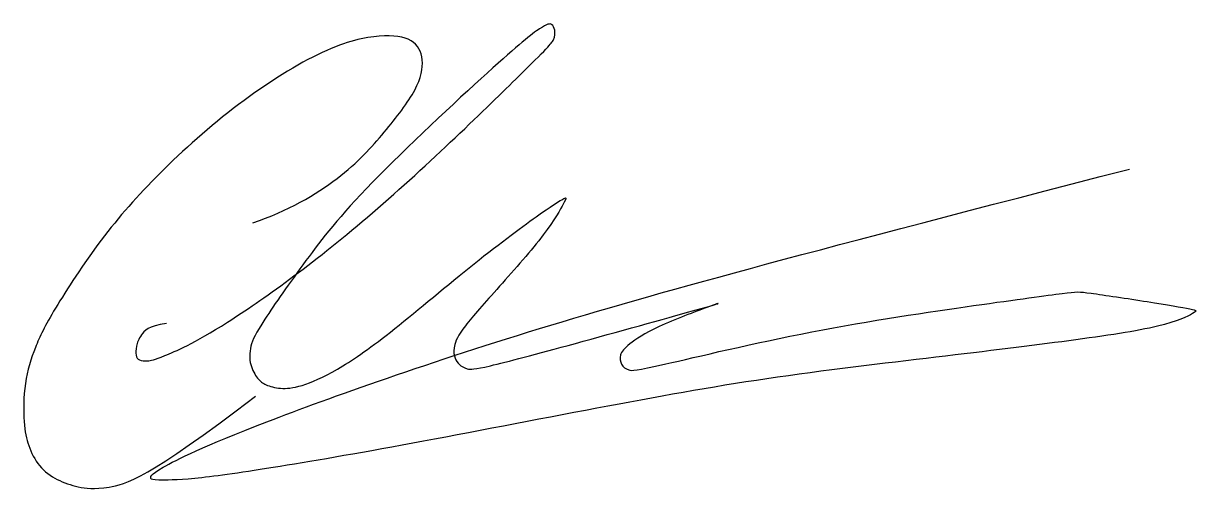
# Model space of a CAD drawing. Header units: inches. Extents: x 38.47 to 46.25, y 22.09 to 25.18.
import ezdxf

# ---------------------------------------------------------------- set-up
doc = ezdxf.new("R2010")
doc.units = ezdxf.units.IN
doc.header["$MEASUREMENT"] = 0
doc.layers.add('Sign', color=5, linetype='Continuous')

msp = doc.modelspace()

# ---------------------------------------------------------------- linework, layer by layer
at = {"layer": 'Sign'}
for points in [[(39.4134, 23.192), (39.2916, 23.1739), (39.2381, 23.1128), (39.2092, 23.0407), (39.2092, 22.9749), (39.2278, 22.9481), (39.2861, 22.9392), (39.3534, 22.9563), (39.7111, 23.1073), (40.7106, 23.8192), (41.9171, 24.9925), (41.9898, 25.074), (41.9898, 25.1395), (41.9703, 25.1802), (41.9225, 25.1802), (41.6603, 24.9713), (40.6694, 24.0461), (40.3328, 23.6085), (40.0244, 23.1688), (39.9624, 23.0413), (39.9624, 22.9132), (40.0187, 22.8209), (40.0653, 22.7839), (40.1632, 22.7561), (40.2944, 22.7659), (40.5314, 22.8695), (40.8551, 23.0893), (41.4349, 23.5829), (41.9219, 23.9461), (42.0536, 24.0253), (42.0603, 24.0253), (42.0603, 24.0052), (41.9152, 23.7665), (41.5613, 23.3718), (41.3481, 23.1331), (41.3112, 23.0215), (41.3235, 22.9591), (41.3503, 22.9189), (41.4029, 22.8863), (41.4776, 22.8863), (42.0502, 23.038), (43.071, 23.3222), (43.071, 23.3243), (43.0661, 23.3243), (42.6367, 23.1655), (42.4657, 23.0463), (42.4117, 22.9845), (42.4241, 22.917), (42.4736, 22.8777), (42.5456, 22.8777), (43.6833, 23.1531), (44.8642, 23.3259), (45.4418, 23.4038), (45.4678, 23.4038), (45.943, 23.3338), (46.2477, 23.2808), (46.2477, 23.2729), (46.0522, 23.1719), (45.4373, 23.0795), (44.5682, 22.9732), (43.3708, 22.8346), (42.3104, 22.6404), (40.9789, 22.3816), (40.0465, 22.2214), (39.5568, 22.1531), (39.3267, 22.1531), (39.3083, 22.159), (39.2998, 22.2012), (39.8382, 22.4667), (41.8214, 23.1733), (43.7024, 23.6745), (45.7962, 24.2153)], [(39.9856, 23.8597), (40.2173, 23.9354), (40.5917, 24.1581), (40.8635, 24.461), (41.0908, 24.755), (41.1252, 24.9492), (41.0583, 25.083), (40.849, 25.1137), (40.4863, 25.0384), (39.8801, 24.6618), (39.3417, 24.1766), (38.9755, 23.7607), (38.638, 23.242), (38.5403, 23.0374), (38.465, 22.8032), (38.465, 22.516), (38.4924, 22.3845), (38.5634, 22.2402), (38.687, 22.1506), (38.8236, 22.1058), (38.9846, 22.0839), (39.2886, 22.1615), (40.002, 22.7099)]]:
    msp.add_open_spline(points, degree=3, dxfattribs=at)

doc.saveas('drawing.dxf')
